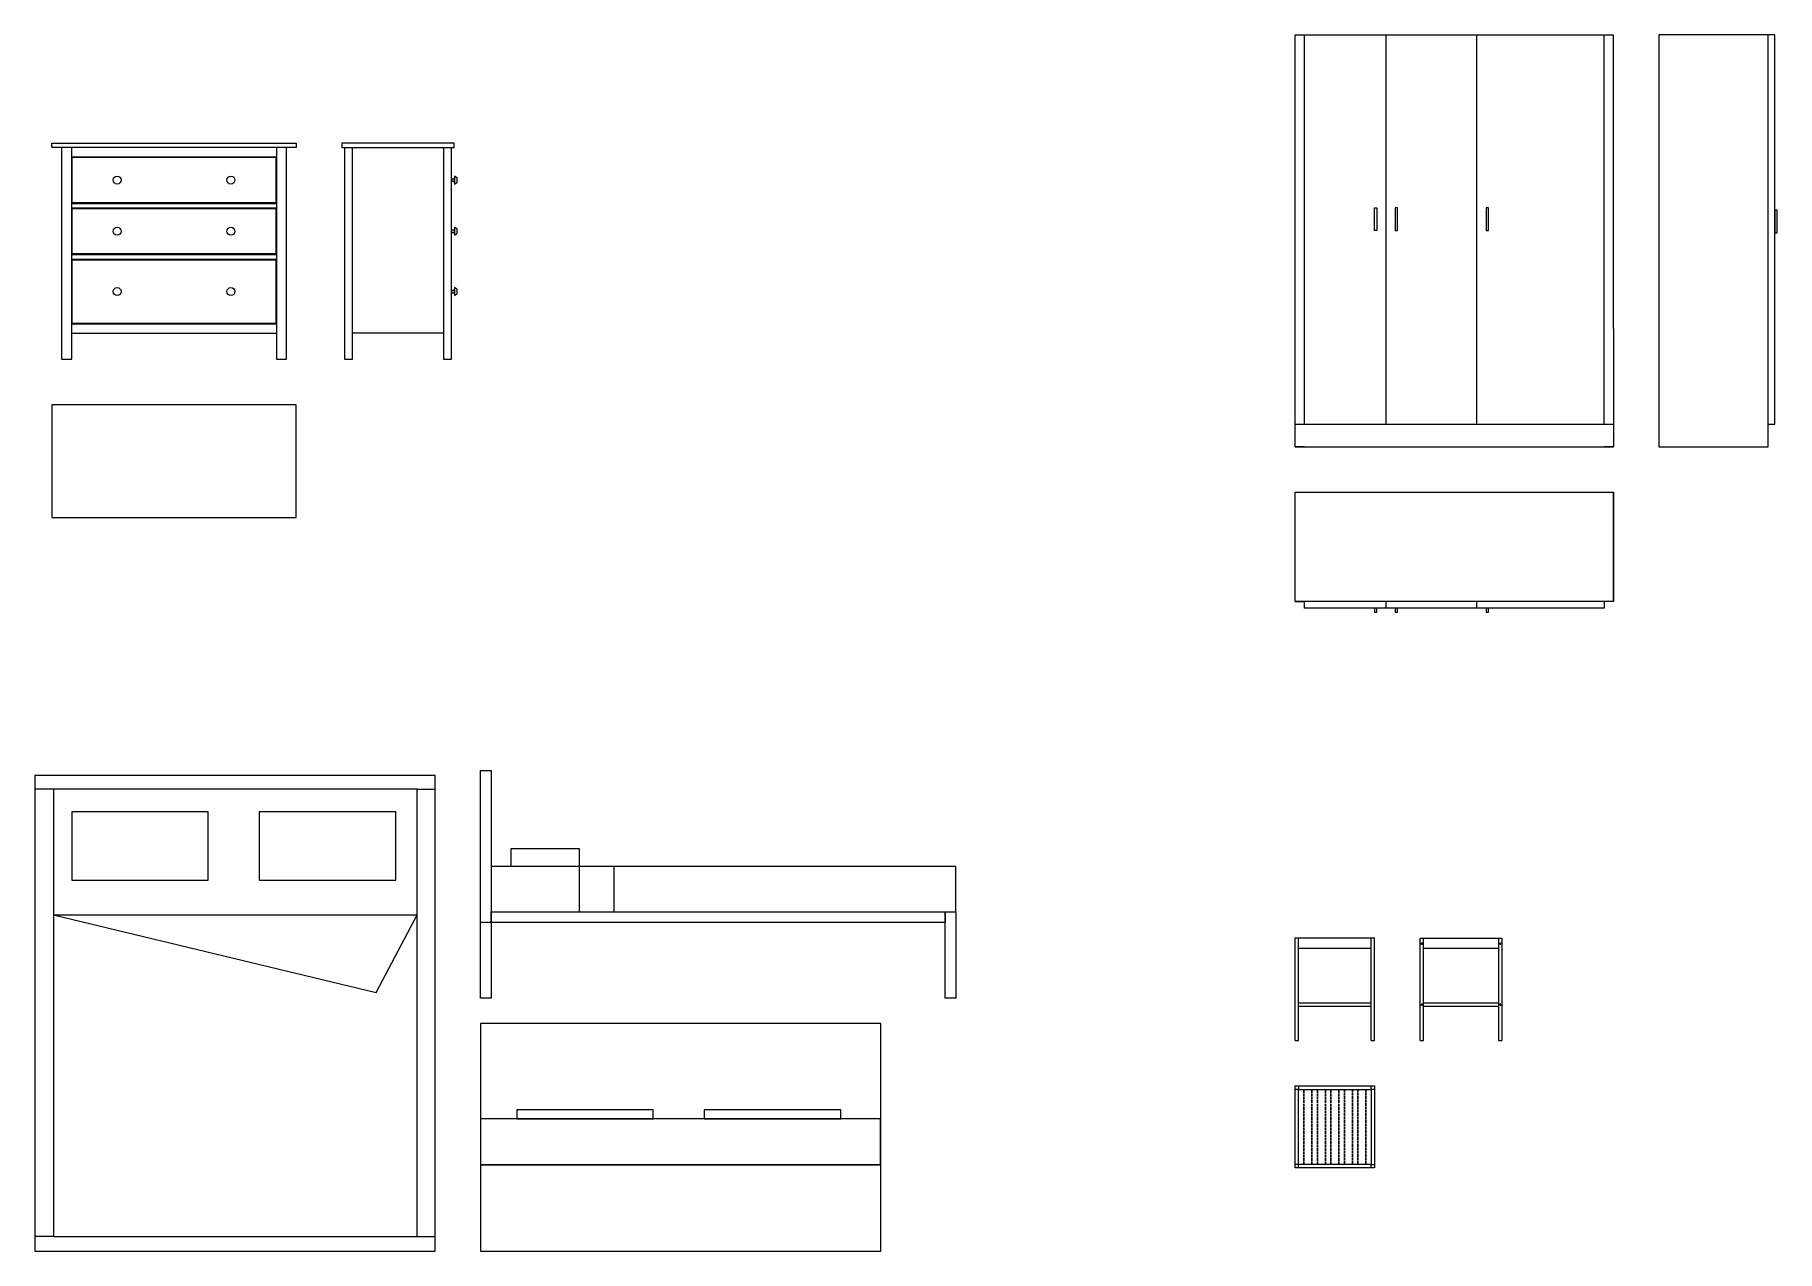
# Model space of a CAD drawing. Header units: centimetres. Extents: x -50281 to 6780, y -2639 to 7911.
# Drawn here: x -50281 to -42620, y -2639 to 2706 of the extents above.
import ezdxf

# ---------------------------------------------------------------- set-up
doc = ezdxf.new("R2010")
doc.units = ezdxf.units.CM
doc.linetypes.add('ACAD_ISO02W100', pattern=[15, 12, -3])
doc.layers.add('A-ELEV-MBE', color=7, linetype='Continuous', lineweight=18)
doc.layers.add('particolari', color=6, linetype='Continuous')

msp = doc.modelspace()

# ---------------------------------------------------------------- linework, layer by layer
at = {"layer": 'A-ELEV-MBE'}
for p, q in [((-44739.7, 896), (-44739.7, 2706.3)), ((-44739.7, 2706.3), (-43339.7, 2706)), ((-44739.7, 2706.3), (-44699.7, 2706.3)), ((-44699.7, 2706.3), (-44699.7, 996)), ((-44339.7, 996), (-44339.7, 2706.2)), ((-43939.7, 996), (-43939.7, 2706.1)), ((-43379.7, 996), (-43379.7, 2706)), ((-43339.7, 1416), (-43339.7, 2706)), ((-42629.7, 2706), (-43139.7, 2706)), ((-43139.7, 2706), (-43139.7, 896)), ((-42659.7, 896), (-42659.7, 2706)), ((-42629.7, 996), (-42629.7, 2706)), ((-50119.5, 2170.8), (-49219.5, 2170.8)), ((-48447.5, 2073.8), (-48437.5, 2073.8)), ((-48435.5, 2085.8), (-48435.5, 2050.8)), ((-48447.5, 2062.8), (-48437.5, 2062.8)), ((-50119.5, 1965.8), (-49219.5, 1965.8)), ((-50119.5, 1945.8), (-49219.5, 1945.8)), ((-44389.7, 1846), (-44389.7, 1946)), ((-44389.7, 1946), (-44379.7, 1946)), ((-44379.7, 1946), (-44379.7, 1846)), ((-44289.7, 1946), (-44299.7, 1946)), ((-44299.7, 1946), (-44299.7, 1846)), ((-44289.7, 1846), (-44289.7, 1946)), ((-43889.7, 1946), (-43899.7, 1946)), ((-43899.7, 1946), (-43899.7, 1846)), ((-43889.7, 1846), (-43889.7, 1946)), ((-42619.7, 1936), (-42629.7, 1936)), ((-42629.7, 1936), (-42629.7, 1836)), ((-42619.7, 1836), (-42619.7, 1936)), ((-48447.5, 1848.8), (-48437.5, 1848.8)), ((-48435.5, 1860.8), (-48435.5, 1825.8)), ((-44739.7, 896), (-44739.7, 1896)), ((-44379.7, 1846), (-44389.7, 1846)), ((-44299.7, 1846), (-44289.7, 1846)), ((-43899.7, 1846), (-43889.7, 1846)), ((-48447.5, 1837.8), (-48437.5, 1837.8)), ((-42629.7, 1836), (-42619.7, 1836)), ((-50119.5, 1740.8), (-49219.5, 1740.8)), ((-50119.5, 1720.8), (-49219.5, 1720.8)), ((-48447.5, 1583.8), (-48437.5, 1583.8)), ((-48447.5, 1572.8), (-48437.5, 1572.8)), ((-48435.5, 1595.8), (-48435.5, 1560.8)), ((-50119.5, 1435.8), (-49219.5, 1435.8)), ((-50119.5, 1395.8), (-49219.5, 1395.8)), ((-48484.5, 1395.8), (-48884.5, 1395.8)), ((-43339.7, 1416), (-43339.7, 896)), ((-44739.7, 896), (-44739.7, 996)), ((-44739.7, 996), (-43339.7, 996)), ((-42659.7, 896), (-42659.7, 996)), ((-42659.7, 996), (-42629.7, 996)), ((-44699.7, 896), (-44739.7, 896)), ((-44739.7, 896), (-43339.7, 896)), ((-43339.7, 896), (-43379.7, 896)), ((-43139.7, 896), (-42659.7, 896)), ((-44739.7, 216), (-44739.7, 696)), ((-44739.7, 696), (-43339.7, 696)), ((-43339.7, 216), (-43339.7, 696)), ((-43339.7, 696), (-43339.7, 216)), ((-43339.7, 216), (-44739.7, 216)), ((-44739.7, 216), (-44699.7, 216)), ((-44699.7, 216), (-44699.7, 186)), ((-43379.7, 186), (-44699.7, 186)), ((-44389.7, 186), (-44389.7, 169.7)), ((-44389.7, 169.7), (-44379.7, 169.7)), ((-44379.7, 169.7), (-44379.7, 186)), ((-44339.7, 186), (-44339.7, 216)), ((-44299.7, 186), (-44299.7, 169.7)), ((-44299.7, 169.7), (-44289.7, 169.7)), ((-44289.7, 169.7), (-44289.7, 186)), ((-43939.7, 186), (-43939.7, 216)), ((-43899.7, 186), (-43899.7, 169.7)), ((-43899.7, 169.7), (-43889.7, 169.7)), ((-43889.7, 169.7), (-43889.7, 186)), ((-43339.7, 216), (-43379.7, 216)), ((-43379.7, 216), (-43379.7, 186)), ((-50281.5, -549.2), (-50281.5, -2639.2)), ((-48521.5, -549.2), (-50281.5, -549.2)), ((-50199.9, -608.7), (-50281.5, -608.7)), ((-48599.9, -608.7), (-48521.5, -608.7)), ((-48521.5, -2639.2), (-48521.5, -549.2)), ((-50199.9, -1161.4), (-48599.9, -1161.4)), ((-50199.9, -1161.4), (-48780.8, -1502.3)), ((-48780.8, -1502.3), (-48599.9, -1161.4)), ((-48274.7, -1195.4), (-48321.5, -1195.4)), ((-44739.7, -1712.9), (-44739.7, -1262.8)), ((-44739.7, -1262.8), (-44389.7, -1262.8)), ((-44724.7, -1712.9), (-44724.7, -1262.8)), ((-44404.7, -1713.1), (-44404.7, -1263)), ((-44389.7, -1713.1), (-44389.7, -1263)), ((-44189.7, -1713.1), (-44189.7, -1263)), ((-44189.7, -1263), (-43829.7, -1263)), ((-44174.7, -1713.1), (-44174.7, -1263)), ((-43844.7, -1263), (-43844.7, -1713.1)), ((-43829.7, -1263), (-43829.7, -1713.1)), ((-44724.7, -1307.9), (-44404.7, -1307.9)), ((-44174.7, -1308), (-43844.7, -1308)), ((-44724.7, -1547.9), (-44404.7, -1547.9)), ((-44724.7, -1562.9), (-44404.7, -1562.9)), ((-44174.7, -1548), (-43844.7, -1548)), ((-44174.7, -1563), (-43844.7, -1563)), ((-48321.5, -1639.2), (-48321.5, -2639.2)), ((-46561.5, -1639.2), (-48321.5, -1639.2)), ((-46561.5, -2639.2), (-46561.5, -1639.2)), ((-44404.7, -1713.1), (-44389.7, -1713.1)), ((-44189.7, -1713.1), (-44174.7, -1713.1)), ((-43844.7, -1713.1), (-43829.7, -1713.1)), ((-44739.7, -2273.1), (-44739.7, -1913.1)), ((-44739.7, -1913.1), (-44389.7, -1913.1)), ((-44724.7, -1913.1), (-44724.7, -1928.1)), ((-44404.7, -1928.1), (-44404.7, -1913.1)), ((-44389.7, -1913.1), (-44389.7, -2273.1)), ((-44724.7, -1928.1), (-44739.7, -1928.1)), ((-44724.7, -1928.1), (-44404.7, -1928.1)), ((-44724.7, -2258.1), (-44724.7, -1928.1)), ((-44389.7, -1928.1), (-44404.7, -1928.1)), ((-44404.7, -1928.1), (-44404.7, -2258.1)), ((-44724.7, -2258.1), (-44739.7, -2258.1)), ((-44389.7, -2273.1), (-44739.7, -2273.1)), ((-44724.7, -2273.1), (-44724.7, -2258.1)), ((-44404.7, -2258.1), (-44724.7, -2258.1)), ((-44404.7, -2273.1), (-44404.7, -2258.1)), ((-44404.7, -2258.1), (-44389.7, -2258.1)), ((-50199.9, -2575.3), (-50281.5, -2575.3)), ((-48599.9, -2575.3), (-48521.5, -2575.3)), ((-50281.5, -2639.2), (-48521.5, -2639.2)), ((-48321.5, -2639.2), (-46561.5, -2639.2))]:
    msp.add_line(p, q, dxfattribs=at)
at = {"layer": 'A-ELEV-MBE', "ltscale": 0.2}
msp.add_line((-44739.7, -1712.9), (-44724.7, -1712.9), dxfattribs=at)
at = {"layer": 'A-ELEV-MBE'}
for points in [[(-50207, 2230.8), (-49132, 2230.8), (-49132, 2210.8), (-50207, 2210.8), (-50207, 2230.8)], [(-48437, 2230.8), (-48932, 2230.8), (-48932, 2210.8), (-48437, 2210.8), (-48437, 2230.8)], [(-50164.5, 2210.8), (-50164.5, 1280.8), (-50119.5, 1280.8), (-50119.5, 2210.8)], [(-50117, 2168.3), (-49222, 2168.3), (-49222, 1968.3), (-50117, 1968.3), (-50117, 2168.3)], [(-49219.5, 2210.8), (-49219.5, 1280.8), (-49174.5, 1280.8), (-49174.5, 2210.8)], [(-48919.5, 2210.8), (-48919.5, 1280.8), (-48884.5, 1280.8), (-48884.5, 2210.8)], [(-48484.5, 2210.8), (-48484.5, 1280.8), (-48449.5, 1280.8), (-48449.5, 2210.8)], [(-50117, 1943.3), (-49222, 1943.3), (-49222, 1743.3), (-50117, 1743.3), (-50117, 1943.3)], [(-50117, 1718.3), (-49222, 1718.3), (-49222, 1438.3), (-50117, 1438.3), (-50117, 1718.3)], [(-50207, 584.8), (-49132, 584.8), (-49132, 1080.8), (-50207, 1080.8), (-50207, 584.8)]]:
    msp.add_lwpolyline(points, dxfattribs=at)
for points in [[(-48449.5, 2074.3), (-48449.5, 2062.3), (-48448, 2062.3, 0.414214), (-48447.5, 2062.8), (-48447.5, 2073.8, 0.414214), (-48448, 2074.3), (-48449.5, 2074.3)], [(-48424.5, 2075.3, 0.232274), (-48426, 2078.5), (-48435.5, 2085.8), (-48437.5, 2073.8), (-48437.5, 2062.8), (-48435.5, 2050.8), (-48426, 2058.1, 0.232274), (-48424.5, 2061.2), (-48424.5, 2075.3)], [(-48449.5, 1849.3), (-48449.5, 1837.3), (-48448, 1837.3, 0.414214), (-48447.5, 1837.8), (-48447.5, 1848.8, 0.414214), (-48448, 1849.3), (-48449.5, 1849.3)], [(-48424.5, 1850.3, 0.232274), (-48426, 1853.5), (-48435.5, 1860.8), (-48437.5, 1848.8), (-48437.5, 1837.8), (-48435.5, 1825.8), (-48426, 1833.1, 0.232274), (-48424.5, 1836.2), (-48424.5, 1850.3)], [(-48449.5, 1584.3), (-48449.5, 1572.3), (-48448, 1572.3, 0.414214), (-48447.5, 1572.8), (-48447.5, 1583.8, 0.414214), (-48448, 1584.3), (-48449.5, 1584.3)], [(-48424.5, 1585.3, 0.232274), (-48426, 1588.5), (-48435.5, 1595.8), (-48437.5, 1583.8), (-48437.5, 1572.8), (-48435.5, 1560.8), (-48426, 1568.1, 0.232274), (-48424.5, 1571.2), (-48424.5, 1585.3)]]:
    msp.add_lwpolyline(points, format="xyb", dxfattribs=at)
for points in [[(-48321.5, -1527.4), (-48321.5, -527.4), (-48274.7, -527.4), (-48274.7, -1527.4)], [(-50199.9, -608.7), (-50199.9, -2575.3), (-48599.9, -2575.3), (-48599.9, -608.7)], [(-50118.8, -1008.8), (-49518.8, -1008.8), (-49518.8, -708.8), (-50118.8, -708.8)], [(-49294.3, -1008.8), (-48694.3, -1008.8), (-48694.3, -708.8), (-49294.3, -708.8)], [(-48187.2, -948.6), (-48187.2, -869.4), (-47887.2, -869.4), (-47887.2, -948.6)], [(-46231.8, -1148.6), (-46231.8, -948.6), (-48274.7, -948.6), (-48274.7, -1148.6)], [(-47887.2, -948.6), (-47887.2, -1148.6), (-47734.5, -1148.6), (-47734.5, -948.6)], [(-46278.2, -1195.4), (-48274.7, -1195.4), (-48274.7, -1148.6), (-46278.2, -1148.6)], [(-46278.2, -1527.4), (-46278.2, -1148.6), (-46231.5, -1148.6), (-46231.5, -1527.4)], [(-48321.5, -2259.2), (-46562, -2259.2), (-46562, -2058.3), (-48321.5, -2058.3)], [(-48161.9, -2058.3), (-47561.9, -2058.3), (-47561.9, -2017.8), (-48161.9, -2017.8)], [(-47337.4, -2058.3), (-46737.4, -2058.3), (-46737.4, -2017.8), (-47337.4, -2017.8)], [(-48321.5, -2639.2), (-46561.5, -2639.2), (-46561.5, -2259.2), (-48321.5, -2259.2)]]:
    msp.add_lwpolyline(points, close=True, dxfattribs=at)
for centre in [(-49919.5, 2068.3), (-49419.5, 2068.3), (-49919.5, 1843.3), (-49419.5, 1843.3), (-49919.5, 1578.3), (-49419.5, 1578.3)]:
    msp.add_circle(centre, 17.5, dxfattribs=at)
at = {"layer": 'particolari', "linetype": 'ACAD_ISO02W100'}
for p, q in [((-44700.4, -2258.1), (-44700.4, -1928.1)), ((-44665.4, -2258.1), (-44665.4, -1928.1)), ((-44641.4, -2258.1), (-44641.4, -1928.1)), ((-44606.4, -2258.1), (-44606.4, -1928.1)), ((-44582.4, -2258.1), (-44582.4, -1928.1)), ((-44547.4, -2258.1), (-44547.4, -1928.1)), ((-44522.4, -1928.1), (-44522.4, -2258.1)), ((-44487.4, -1928.1), (-44487.4, -2258.1)), ((-44463.4, -1928.1), (-44463.4, -2258.1)), ((-44428.4, -1928.1), (-44428.4, -2258.1))]:
    msp.add_line(p, q, dxfattribs=at)
at = {"layer": 'particolari'}
for centre in [(-44182.4, -1288), (-43837.3, -1288), (-44182.4, -1555.7), (-43837.2, -1555.7)]:
    msp.add_circle(centre, 2.5, dxfattribs=at)

doc.saveas('drawing.dxf')
